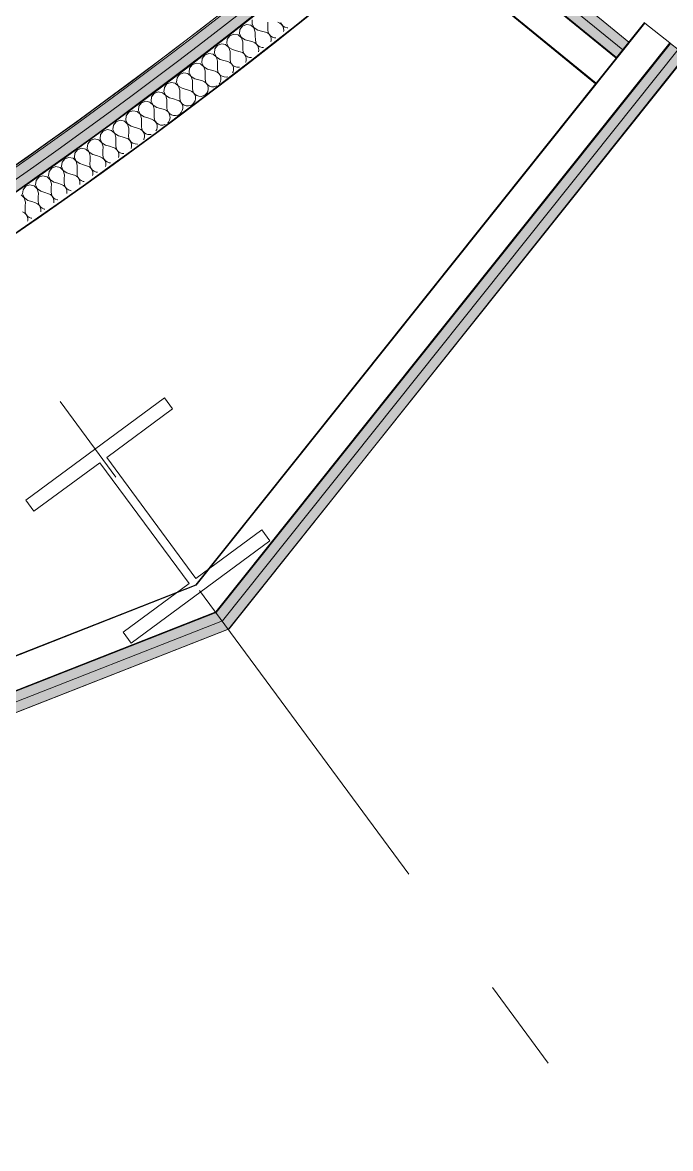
# Model space of a CAD drawing. Header units: millimetres. Extents: x -89663 to 74273, y -103666 to 18539.
# Drawn here: x -22640 to -21667, y -50962 to -49271 of the extents above; entities that cross this region are included whole.
import ezdxf
from ezdxf.enums import TextEntityAlignment as Align

# ---------------------------------------------------------------- set-up
doc = ezdxf.new("R2010")
doc.units = ezdxf.units.MM
doc.header["$MEASUREMENT"] = 0
doc.linetypes.add('Double Dashed', pattern=[1093.611073, 529.166651, -211.666656, 141.111112, -211.666656])
for name, color, linetype in [('A-25-M_Wall_Int', 7, 'Continuous'), ('COLUMN.IFC Import', 7, 'Continuous'), ('New_A-05-M_Gross_Int_Circulation', 7, 'Continuous'), ('New_A-05-M_Gross_Int_Pooled_Spaces', 7, 'Continuous'), ('New_A-15-MG_Structural_Grid_Phase_2', 7, 'Continuous'), ('New_A-20-M_Floor_Slab', 7, 'Continuous'), ('New_A-25-M_Wall_Int', 7, 'Continuous'), ('New_ArchiCAD Doors', 7, 'Continuous')]:
    doc.layers.add(name, color=color, linetype=linetype)
for name, color, linetype, lineweight in [('A-25-M_Wall_Int_Pen_No__1', 7, 'Continuous', 13), ('COLUMN.IFC Import_Pen_No__2', 8, 'Continuous', 15), ('New_A-20-M_Floor_Slab_Pen_No__89', 8, 'Continuous', 20), ('New_A-25-M_Wall_Int_Pen_No__1', 7, 'Continuous', 13), ('New_A-25-M_Wall_Int_Pen_No__150', 7, 'Continuous', 0), ('New_ArchiCAD Doors_Pen_No__1', 7, 'Continuous', 13), ('New_ArchiCAD Zone Stamps_Pen_No__6', 7, 'Continuous', 35)]:
    doc.layers.add(name, color=color, linetype=linetype, lineweight=lineweight)
for name, color, linetype, lineweight, true_color in [('A-25-M_Wall_Int_Pen_No__107', 7, 'Continuous', 15, 0xa6a6a6), ('A-25-M_Wall_Int_Pen_No__81', 7, 'Continuous', 20, 0x6a6a6a), ('New_A-05-M_Gross_Int_Circulation_Pen_No__74', 7, 'Continuous', 20, 0x606060), ('New_A-05-M_Gross_Int_Pooled_Spaces_Pen_No__74', 7, 'Continuous', 20, 0x606060), ('New_A-15-MG_Structural_Grid_Phase_2_Pen_No__222', 7, 'Continuous', 13, 0x65af33), ('New_A-25-M_Wall_Int_Pen_No__107', 7, 'Continuous', 15, 0xa6a6a6), ('New_A-25-M_Wall_Int_Pen_No__81', 7, 'Continuous', 20, 0x6a6a6a)]:
    doc.layers.add(name, color=color, linetype=linetype, lineweight=lineweight, true_color=true_color)
doc.styles.add('GENERATED_STYLE_1', font='')
doc.styles.add('GENERATED_STYLE_3', font='')
doc.styles.add('GENERATED_STYLE_4', font='')
doc.styles.get('GENERATED_STYLE_1').set_extended_font_data('Arial', bold=True)
doc.styles.get('GENERATED_STYLE_3').set_extended_font_data('Arial')
doc.styles.get('GENERATED_STYLE_4').set_extended_font_data('Swis721 BT')

# ---------------------------------------------------------------- blocks, each defined once
blk = doc.blocks.new('Atrium South_INB 0152_2_1', base_point=(-20962.3, -37996.4))
at = {"layer": 'New_A-05-M_Gross_Int_Circulation_Pen_No__74', "linetype": 'Continuous'}
blk.add_arc((-26966.2, -43337.6), 7510.7, 249.05693, 336.17818, dxfattribs=at)
at = {"layer": 'New_ArchiCAD Zone Stamps_Pen_No__6'}
for tag, height, style, p in [('ROOM_NAME', 250, 'GENERATED_STYLE_1', (-21498.1, -36566.4)), ('zoneNameLine2', 250, 'GENERATED_STYLE_1', (-21686.5, -36998.5)), ('ROOM_NUMBER', 200, 'GENERATED_STYLE_3', (-21875, -37419.2)), ('measuredAreaCode', 200, 'GENERATED_STYLE_3', (-22032, -37779.3)), ('DUMMY_649', 200, 'GENERATED_STYLE_3', (-21724.6, -37913.3)), ('DUMMY_650', 200, 'GENERATED_STYLE_3', (-21095.4, -38187.7)), ('DUMMY_651', 133.3, 'GENERATED_STYLE_3', (-20816.1, -38294.2))]:
    blk.add_attdef(tag, text='', height=height, rotation=336.4404, dxfattribs=dict(at, style=style)).set_placement(p, align=Align.TOP_LEFT)
blk = doc.blocks.new('Lecture 1 Ground_INB 0114_42_1', base_point=(-22413.6, -54217.7))
at = {"layer": 'New_A-05-M_Gross_Int_Pooled_Spaces_Pen_No__74', "linetype": 'Continuous'}
for p, q in [((-19689.2, -46865.6), (-22329.5, -50181.7)), ((-22329.5, -50181.7), (-25694.4, -51503.2))]:
    blk.add_line(p, q, dxfattribs=at)
at = {"layer": 'New_ArchiCAD Zone Stamps_Pen_No__6'}
for tag, height, style, p in [('ROOM_NAME', 250, 'GENERATED_STYLE_1', (-23264, -52650.4)), ('zoneNameLine2', 250, 'GENERATED_STYLE_1', (-23452.4, -53082.6)), ('ROOM_NUMBER', 200, 'GENERATED_STYLE_3', (-23640.9, -53503.3)), ('measuredAreaCode', 200, 'GENERATED_STYLE_3', (-23797.9, -53863.4)), ('ROOM_HOLES_PRM', 200, 'GENERATED_STYLE_3', (-23490.5, -53997.4)), ('DUMMY_649', 200, 'GENERATED_STYLE_3', (-22861.3, -54271.8)), ('DUMMY_650', 133.3, 'GENERATED_STYLE_3', (-22582, -54378.3))]:
    blk.add_attdef(tag, text='', height=height, rotation=336.4404, dxfattribs=dict(at, style=style)).set_placement(p, align=Align.TOP_LEFT)
blk = doc.blocks.new('Slab_46_1', base_point=(-44734.1, -52924.7))
at = {"layer": 'New_A-20-M_Floor_Slab_Pen_No__89', "linetype": 'Continuous', "flags": 128}
blk.add_lwpolyline([(-44734.1, -52924.7), (-44734.3, -52924.7, -0.179811), (-34721.5, -33027.7), (-34721.9, -33027.2), (-25959.6, -24873.2), (-20981.6, -27043.9), (-17009.6, -17934.7), (-17703.3, -17189.1), (-11222.9, -11158.5), (-10852.6, -11556.4), (-2918.7, -4173.2), (921.4, -599.8), (3259.5, -1619.3), (2636.4, -2195.9), (2144.4, -3324.3), (-4596.3, -18782.9), (-10337.1, -31948.3), (-13252, -30677.2), (-20095.3, -46371.2, -0.415568), (-30017.2, -50195.9), (-38342, -69287.7, -0.234037), (-41521.4, -64901.1, -0.022084), (-42146.9, -60901.4), (-44895.7, -59706.6, -0.043731)], format="xyb", close=True, dxfattribs=at)
blk = doc.blocks.new('*X400')
at = {"layer": 'New_A-25-M_Wall_Int_Pen_No__150', "linetype": 'Continuous'}
for p, q in [((-22294.8, -49267), (-22295.2, -49273.5)), ((-22313.5, -49281.7), (-22314, -49288.2)), ((-22309.7, -49276.5), (-22313.5, -49281.7)), ((-22303.6, -49274), (-22309.7, -49276.5)), ((-22297.2, -49275.1), (-22303.6, -49274)), ((-22292.3, -49279.4), (-22297.2, -49275.1)), ((-22295.2, -49273.5), (-22292.2, -49279.3)), ((-22290.4, -49285.6), (-22292.3, -49279.4)), ((-22292.2, -49279.3), (-22286.6, -49282.6)), ((-22286.6, -49282.6), (-22280.9, -49284.2)), ((-22271.7, -49270.8), (-22271.5, -49276.8)), ((-22271.5, -49276.8), (-22271.4, -49282.7)), ((-22271.4, -49282.7), (-22270.9, -49286)), ((-22253.4, -49272.1), (-22256.4, -49270.9)), ((-22250.8, -49274.2), (-22253.4, -49272.1)), ((-22252.1, -49271.1), (-22250.7, -49274.1)), ((-22248.9, -49276.8), (-22250.8, -49274.2)), ((-22250.7, -49274.1), (-22248.5, -49276.6)), ((-22247.8, -49279.9), (-22248.9, -49276.8)), ((-22248.5, -49276.6), (-22245.8, -49278.4)), ((-22247.9, -49284.7), (-22247.5, -49283.2)), ((-22247.5, -49283.2), (-22247.8, -49279.9)), ((-22245.8, -49278.4), (-22242.6, -49279.3)), ((-22242.6, -49279.3), (-22241.2, -49279.4)), ((-22332.3, -49296.4), (-22332.8, -49302.8)), ((-22328.4, -49291.1), (-22332.3, -49296.4)), ((-22322.4, -49288.7), (-22328.4, -49291.1)), ((-22316, -49289.8), (-22322.4, -49288.7)), ((-22311.1, -49294.1), (-22316, -49289.8)), ((-22314, -49288.2), (-22311, -49294)), ((-22309.2, -49300.3), (-22311.1, -49294.1)), ((-22311, -49294), (-22305.4, -49297.4)), ((-22309.2, -49300.3), (-22309.1, -49306.2)), ((-22305.4, -49297.4), (-22299.7, -49298.9)), ((-22299.7, -49298.9), (-22293.9, -49300.4)), ((-22290.9, -49301.7), (-22293.9, -49300.4)), ((-22290.4, -49285.6), (-22290.3, -49291.5)), ((-22290.3, -49291.5), (-22290.2, -49297.5)), ((-22290.2, -49297.5), (-22289.6, -49300.7)), ((-22289.6, -49300.7), (-22288.3, -49303.7)), ((-22280.9, -49284.2), (-22275.1, -49285.7)), ((-22272.1, -49287), (-22275.1, -49285.7)), ((-22269.5, -49289), (-22272.1, -49287)), ((-22270.9, -49286), (-22269.5, -49288.9)), ((-22269.5, -49288.9), (-22267.3, -49291.4)), ((-22267.6, -49291.7), (-22269.5, -49289)), ((-22266.5, -49294.8), (-22267.6, -49291.7)), ((-22267.3, -49291.4), (-22264.5, -49293.2)), ((-22266.8, -49300.1), (-22266.3, -49298.1)), ((-22266.3, -49298.1), (-22266.5, -49294.8)), ((-22264.5, -49293.2), (-22261.4, -49294.2)), ((-22261.4, -49294.2), (-22259.5, -49294.2)), ((-22360, -49317.8), (-22366.1, -49320.2)), ((-22353.6, -49319), (-22360, -49317.8)), ((-22351.1, -49310.9), (-22351.6, -49317.4)), ((-22351.6, -49317.4), (-22348.7, -49323.2)), ((-22347.2, -49305.7), (-22351.1, -49310.9)), ((-22341.2, -49303.3), (-22347.2, -49305.7)), ((-22334.8, -49304.4), (-22341.2, -49303.3)), ((-22329.9, -49308.7), (-22334.8, -49304.4)), ((-22332.8, -49302.8), (-22329.8, -49308.6)), ((-22328, -49314.9), (-22329.9, -49308.7)), ((-22329.8, -49308.6), (-22324.3, -49312)), ((-22328, -49314.9), (-22327.9, -49320.9)), ((-22324.3, -49312), (-22318.5, -49313.6)), ((-22318.5, -49313.6), (-22312.8, -49315.1)), ((-22309.7, -49316.4), (-22312.8, -49315.1)), ((-22307.2, -49318.5), (-22309.7, -49316.4)), ((-22309.1, -49306.2), (-22309, -49312.2)), ((-22309, -49312.2), (-22308.5, -49315.4)), ((-22308.5, -49315.4), (-22307.1, -49318.4)), ((-22288.3, -49303.8), (-22290.9, -49301.7)), ((-22288.3, -49303.7), (-22286.1, -49306.2)), ((-22286.4, -49306.5), (-22288.3, -49303.8)), ((-22285.3, -49309.6), (-22286.4, -49306.5)), ((-22286.1, -49306.2), (-22283.4, -49308)), ((-22285.7, -49315.5), (-22285.1, -49312.8)), ((-22285.1, -49312.8), (-22285.3, -49309.6)), ((-22283.4, -49308), (-22280.2, -49309)), ((-22280.2, -49309), (-22277.8, -49309)), ((-22385, -49334.7), (-22388.9, -49339.9)), ((-22378.9, -49332.3), (-22385, -49334.7)), ((-22372.5, -49333.5), (-22378.9, -49332.3)), ((-22367.7, -49337.8), (-22372.5, -49333.5)), ((-22369.9, -49325.4), (-22370.5, -49331.9)), ((-22370.5, -49331.9), (-22367.6, -49337.7)), ((-22366.1, -49320.2), (-22369.9, -49325.4)), ((-22348.8, -49323.3), (-22353.6, -49319)), ((-22346.9, -49329.5), (-22348.8, -49323.3)), ((-22348.7, -49323.2), (-22343.1, -49326.6)), ((-22346.9, -49329.5), (-22346.8, -49335.5)), ((-22343.1, -49326.6), (-22337.4, -49328.2)), ((-22337.4, -49328.2), (-22331.6, -49329.8)), ((-22328.6, -49331.1), (-22331.6, -49329.8)), ((-22326.1, -49333.1), (-22328.6, -49331.1)), ((-22327.9, -49320.9), (-22327.9, -49326.8)), ((-22327.9, -49326.8), (-22327.4, -49330.1)), ((-22327.4, -49330.1), (-22326, -49333.1)), ((-22324.2, -49335.8), (-22326.1, -49333.1)), ((-22326, -49333.1), (-22323.9, -49335.6)), ((-22305.3, -49321.2), (-22307.2, -49318.5)), ((-22307.1, -49318.4), (-22305, -49320.9)), ((-22304.2, -49324.3), (-22305.3, -49321.2)), ((-22305, -49320.9), (-22302.2, -49322.7)), ((-22304.9, -49331), (-22304.7, -49330.8)), ((-22304.7, -49330.8), (-22304, -49327.6)), ((-22304, -49327.6), (-22304.2, -49324.3)), ((-22302.2, -49322.7), (-22299.1, -49323.7)), ((-22299.1, -49323.7), (-22296, -49323.8)), ((-22403.9, -49349.1), (-22407.8, -49354.3)), ((-22397.8, -49346.7), (-22403.9, -49349.1)), ((-22391.4, -49347.9), (-22397.8, -49346.7)), ((-22386.6, -49352.3), (-22391.4, -49347.9)), ((-22388.9, -49339.9), (-22389.4, -49346.4)), ((-22389.4, -49346.4), (-22386.5, -49352.2)), ((-22365.8, -49344), (-22367.7, -49337.8)), ((-22367.6, -49337.7), (-22362, -49341.1)), ((-22365.8, -49344), (-22365.8, -49350)), ((-22365.8, -49350), (-22365.7, -49356)), ((-22362, -49341.1), (-22356.3, -49342.7)), ((-22356.3, -49342.7), (-22350.6, -49344.3)), ((-22347.5, -49345.7), (-22350.6, -49344.3)), ((-22345, -49347.7), (-22347.5, -49345.7)), ((-22346.8, -49335.5), (-22346.8, -49341.4)), ((-22346.8, -49341.4), (-22346.3, -49344.7)), ((-22346.3, -49344.7), (-22344.9, -49347.7)), ((-22343.1, -49350.4), (-22345, -49347.7)), ((-22344.9, -49347.7), (-22342.8, -49350.2)), ((-22342.1, -49353.5), (-22343.1, -49350.4)), ((-22342.8, -49350.2), (-22340.1, -49352)), ((-22324.5, -49346.9), (-22323.7, -49345.4)), ((-22323.1, -49338.9), (-22324.2, -49335.8)), ((-22323.9, -49335.6), (-22321.1, -49337.4)), ((-22323.7, -49345.4), (-22322.9, -49342.2)), ((-22322.9, -49342.2), (-22323.1, -49338.9)), ((-22321.1, -49337.4), (-22318, -49338.4)), ((-22318, -49338.4), (-22314.7, -49338.5)), ((-22314.7, -49338.5), (-22313.8, -49338.3)), ((-22422.9, -49363.4), (-22426.8, -49368.6)), ((-22416.8, -49361.1), (-22422.9, -49363.4)), ((-22410.4, -49362.3), (-22416.8, -49361.1)), ((-22405.6, -49366.7), (-22410.4, -49362.3)), ((-22407.8, -49354.3), (-22408.4, -49360.8)), ((-22408.4, -49360.8), (-22405.5, -49366.6)), ((-22403.8, -49372.9), (-22405.6, -49366.7)), ((-22405.5, -49366.6), (-22400, -49370)), ((-22384.8, -49358.5), (-22386.6, -49352.3)), ((-22386.5, -49352.2), (-22381, -49355.6)), ((-22384.8, -49358.5), (-22384.8, -49364.5)), ((-22384.8, -49364.5), (-22384.7, -49370.4)), ((-22381, -49355.6), (-22375.3, -49357.2)), ((-22375.3, -49357.2), (-22369.5, -49358.9)), ((-22366.5, -49360.2), (-22369.5, -49358.9)), ((-22364, -49362.3), (-22366.5, -49360.2)), ((-22365.7, -49356), (-22365.3, -49359.2)), ((-22365.3, -49359.2), (-22363.9, -49362.2)), ((-22362.1, -49365), (-22364, -49362.3)), ((-22363.9, -49362.2), (-22361.8, -49364.7)), ((-22361.1, -49368.1), (-22362.1, -49365)), ((-22361.8, -49364.7), (-22359.1, -49366.6)), ((-22360.9, -49371.4), (-22361.1, -49368.1)), ((-22359.1, -49366.6), (-22355.9, -49367.6)), ((-22355.9, -49367.6), (-22352.6, -49367.7)), ((-22352.6, -49367.7), (-22349.4, -49366.9)), ((-22349.4, -49366.9), (-22348.3, -49366.3)), ((-22344.4, -49363.1), (-22344.2, -49362.9)), ((-22344.2, -49362.9), (-22342.7, -49360)), ((-22342.7, -49360), (-22341.9, -49356.8)), ((-22341.9, -49356.8), (-22342.1, -49353.5)), ((-22340.1, -49352), (-22336.9, -49353)), ((-22336.9, -49353), (-22333.6, -49353.1)), ((-22333.6, -49353.1), (-22331.5, -49352.6)), ((-22445.9, -49382.9), (-22446.5, -49389.4)), ((-22441.9, -49377.7), (-22445.9, -49382.9)), ((-22435.9, -49375.4), (-22441.9, -49377.7)), ((-22429.5, -49376.6), (-22435.9, -49375.4)), ((-22424.7, -49381), (-22429.5, -49376.6)), ((-22426.8, -49368.6), (-22427.5, -49375.1)), ((-22427.5, -49375.1), (-22424.6, -49380.9)), ((-22422.9, -49387.3), (-22424.7, -49381)), ((-22424.6, -49380.9), (-22419.1, -49384.4)), ((-22419.1, -49384.4), (-22413.3, -49386.1)), ((-22403.8, -49372.9), (-22403.8, -49378.9)), ((-22403.8, -49378.9), (-22403.8, -49384.8)), ((-22403.8, -49384.8), (-22403.3, -49388.1)), ((-22400, -49370), (-22394.3, -49371.7)), ((-22394.3, -49371.7), (-22388.6, -49373.3)), ((-22385.5, -49374.6), (-22388.6, -49373.3)), ((-22383, -49376.7), (-22385.5, -49374.6)), ((-22384.7, -49370.4), (-22384.3, -49373.7)), ((-22384.3, -49373.7), (-22382.9, -49376.7)), ((-22381.2, -49379.4), (-22383, -49376.7)), ((-22382.9, -49376.7), (-22380.8, -49379.2)), ((-22380.1, -49382.6), (-22381.2, -49379.4)), ((-22380.8, -49379.2), (-22378.1, -49381)), ((-22380, -49385.9), (-22380.1, -49382.6)), ((-22378.1, -49381), (-22375, -49382.1)), ((-22375, -49382.1), (-22371.7, -49382.2)), ((-22371.7, -49382.2), (-22368.5, -49381.4)), ((-22368.5, -49381.4), (-22365.6, -49379.8)), ((-22365.6, -49379.8), (-22363.3, -49377.5)), ((-22363.3, -49377.5), (-22361.7, -49374.6)), ((-22361.7, -49374.6), (-22360.9, -49371.4)), ((-22465, -49397.1), (-22465.6, -49403.6)), ((-22461, -49392), (-22465, -49397.1)), ((-22454.9, -49389.6), (-22461, -49392)), ((-22448.5, -49390.9), (-22454.9, -49389.6)), ((-22443.7, -49395.3), (-22448.5, -49390.9)), ((-22446.5, -49389.4), (-22443.7, -49395.2)), ((-22443.7, -49395.2), (-22438.2, -49398.7)), ((-22442, -49401.5), (-22443.7, -49395.3)), ((-22442, -49401.5), (-22442, -49407.5)), ((-22438.2, -49398.7), (-22432.5, -49400.4)), ((-22432.5, -49400.4), (-22426.7, -49402)), ((-22423.7, -49403.4), (-22426.7, -49402)), ((-22422.9, -49387.3), (-22422.9, -49393.2)), ((-22422.9, -49393.2), (-22422.9, -49399.2)), ((-22422.9, -49399.2), (-22422.5, -49402.4)), ((-22413.3, -49386.1), (-22407.6, -49387.7)), ((-22404.6, -49389), (-22407.6, -49387.7)), ((-22402.1, -49391.1), (-22404.6, -49389)), ((-22403.3, -49388.1), (-22402, -49391.1)), ((-22400.3, -49393.9), (-22402.1, -49391.1)), ((-22402, -49391.1), (-22399.9, -49393.6)), ((-22399.2, -49397), (-22400.3, -49393.9)), ((-22399.9, -49393.6), (-22397.2, -49395.5)), ((-22399.9, -49403.5), (-22399.1, -49400.3)), ((-22399.1, -49400.3), (-22399.2, -49397)), ((-22397.2, -49395.5), (-22394.1, -49396.5)), ((-22394.1, -49396.5), (-22390.8, -49396.6)), ((-22390.8, -49396.6), (-22387.6, -49395.9)), ((-22387.6, -49395.9), (-22384.7, -49394.3)), ((-22384.7, -49394.3), (-22382.4, -49391.9)), ((-22382.4, -49391.9), (-22380.7, -49389.1)), ((-22380.7, -49389.1), (-22380, -49385.9)), ((-22493.2, -49418), (-22499.3, -49420.2)), ((-22486.8, -49419.2), (-22493.2, -49418)), ((-22482.1, -49423.7), (-22486.8, -49419.2)), ((-22484.1, -49411.3), (-22484.8, -49417.7)), ((-22484.8, -49417.7), (-22482, -49423.6)), ((-22480.1, -49406.1), (-22484.1, -49411.3)), ((-22474, -49403.8), (-22480.1, -49406.1)), ((-22467.7, -49405.1), (-22474, -49403.8)), ((-22462.9, -49409.5), (-22467.7, -49405.1)), ((-22465.6, -49403.6), (-22462.8, -49409.4)), ((-22461.1, -49415.8), (-22462.9, -49409.5)), ((-22462.8, -49409.4), (-22457.3, -49412.9)), ((-22461.1, -49415.8), (-22461.2, -49421.7)), ((-22457.3, -49412.9), (-22451.6, -49414.6)), ((-22451.6, -49414.6), (-22445.9, -49416.3)), ((-22442.9, -49417.7), (-22445.9, -49416.3)), ((-22440.4, -49419.8), (-22442.9, -49417.7)), ((-22442, -49407.5), (-22442.1, -49413.5)), ((-22442.1, -49413.5), (-22441.6, -49416.7)), ((-22441.6, -49416.7), (-22440.3, -49419.7)), ((-22421.2, -49405.5), (-22423.7, -49403.4)), ((-22422.5, -49402.4), (-22421.1, -49405.4)), ((-22419.4, -49408.2), (-22421.2, -49405.5)), ((-22421.1, -49405.4), (-22419, -49408)), ((-22420.7, -49420.7), (-22419, -49417.8)), ((-22418.4, -49411.3), (-22419.4, -49408.2)), ((-22419, -49408), (-22416.3, -49409.8)), ((-22419, -49417.8), (-22418.2, -49414.6)), ((-22418.2, -49414.6), (-22418.4, -49411.3)), ((-22416.3, -49409.8), (-22413.2, -49410.9)), ((-22413.2, -49410.9), (-22409.9, -49411)), ((-22409.9, -49411), (-22406.7, -49410.3)), ((-22406.7, -49410.3), (-22403.8, -49408.7)), ((-22403.8, -49408.7), (-22401.5, -49406.4)), ((-22401.5, -49406.4), (-22399.9, -49403.5)), ((-22518.5, -49434.3), (-22522.5, -49439.4)), ((-22512.4, -49432), (-22518.5, -49434.3)), ((-22506, -49433.3), (-22512.4, -49432)), ((-22501.3, -49437.8), (-22506, -49433.3)), ((-22503.3, -49425.4), (-22504, -49431.8)), ((-22504, -49431.8), (-22501.2, -49437.7)), ((-22499.3, -49420.2), (-22503.3, -49425.4)), ((-22480.3, -49429.9), (-22482.1, -49423.7)), ((-22482, -49423.6), (-22476.5, -49427.1)), ((-22480.4, -49435.9), (-22480.5, -49441.8)), ((-22480.3, -49429.9), (-22480.4, -49435.9)), ((-22476.5, -49427.1), (-22470.8, -49428.8)), ((-22470.8, -49428.8), (-22465.1, -49430.5)), ((-22462.1, -49431.9), (-22465.1, -49430.5)), ((-22459.6, -49434), (-22462.1, -49431.9)), ((-22461.2, -49421.7), (-22461.2, -49427.7)), ((-22461.2, -49427.7), (-22460.8, -49430.9)), ((-22460.8, -49430.9), (-22459.5, -49434)), ((-22457.8, -49436.8), (-22459.6, -49434)), ((-22459.5, -49434), (-22457.4, -49436.5)), ((-22438.6, -49422.5), (-22440.4, -49419.8)), ((-22440.3, -49419.7), (-22438.2, -49422.3)), ((-22439.4, -49434.1), (-22438.2, -49432.1)), ((-22437.5, -49425.6), (-22438.6, -49422.5)), ((-22438.2, -49422.3), (-22435.5, -49424.1)), ((-22438.2, -49432.1), (-22437.4, -49428.9)), ((-22437.4, -49428.9), (-22437.5, -49425.6)), ((-22435.5, -49424.1), (-22432.4, -49425.2)), ((-22432.4, -49425.2), (-22429.1, -49425.4)), ((-22429.1, -49425.4), (-22425.9, -49424.6)), ((-22425.9, -49424.6), (-22425.5, -49424.4)), ((-22421.7, -49421.7), (-22420.7, -49420.7)), ((-22537.8, -49448.2), (-22541.8, -49453.3)), ((-22531.7, -49446), (-22537.8, -49448.2)), ((-22525.3, -49447.3), (-22531.7, -49446)), ((-22520.6, -49451.8), (-22525.3, -49447.3)), ((-22522.5, -49439.4), (-22523.3, -49445.8)), ((-22523.3, -49445.8), (-22520.5, -49451.7)), ((-22518.9, -49458.1), (-22520.6, -49451.8)), ((-22520.5, -49451.7), (-22515, -49455.3)), ((-22499.6, -49444), (-22501.3, -49437.8)), ((-22501.2, -49437.7), (-22495.7, -49441.2)), ((-22499.7, -49450), (-22499.8, -49455.9)), ((-22499.6, -49444), (-22499.7, -49450)), ((-22495.7, -49441.2), (-22490, -49442.9)), ((-22490, -49442.9), (-22484.3, -49444.7)), ((-22481.3, -49446), (-22484.3, -49444.7)), ((-22478.9, -49448.2), (-22481.3, -49446)), ((-22480.5, -49441.8), (-22480.1, -49445.1)), ((-22480.1, -49445.1), (-22478.8, -49448.1)), ((-22477, -49450.9), (-22478.9, -49448.2)), ((-22478.8, -49448.1), (-22476.7, -49450.7)), ((-22476.1, -49454.1), (-22477, -49450.9)), ((-22476.7, -49450.7), (-22474, -49452.6)), ((-22474, -49452.6), (-22470.9, -49453.6)), ((-22457.9, -49447.2), (-22457.5, -49446.4)), ((-22456.8, -49439.9), (-22457.8, -49436.8)), ((-22457.5, -49446.4), (-22456.7, -49443.2)), ((-22457.4, -49436.5), (-22454.7, -49438.4)), ((-22456.7, -49443.2), (-22456.8, -49439.9)), ((-22454.7, -49438.4), (-22451.6, -49439.4)), ((-22451.6, -49439.4), (-22448.3, -49439.6)), ((-22448.3, -49439.6), (-22446.6, -49439.2)), ((-22561.1, -49467.3), (-22561.9, -49473.7)), ((-22557.1, -49462.2), (-22561.1, -49467.3)), ((-22551, -49460), (-22557.1, -49462.2)), ((-22544.6, -49461.3), (-22551, -49460)), ((-22539.9, -49465.8), (-22544.6, -49461.3)), ((-22541.8, -49453.3), (-22542.6, -49459.8)), ((-22542.6, -49459.8), (-22539.8, -49465.7)), ((-22538.2, -49472.1), (-22539.9, -49465.8)), ((-22539.8, -49465.7), (-22534.3, -49469.3)), ((-22534.3, -49469.3), (-22528.7, -49471)), ((-22519, -49464), (-22519.1, -49470)), ((-22519.1, -49470), (-22518.7, -49473.3)), ((-22518.9, -49458.1), (-22519, -49464)), ((-22515, -49455.3), (-22509.3, -49457)), ((-22509.3, -49457), (-22503.6, -49458.8)), ((-22500.6, -49460.1), (-22503.6, -49458.8)), ((-22498.2, -49462.3), (-22500.6, -49460.1)), ((-22499.8, -49455.9), (-22499.4, -49459.2)), ((-22499.4, -49459.2), (-22498.1, -49462.2)), ((-22496.4, -49465), (-22498.2, -49462.3)), ((-22498.1, -49462.2), (-22496, -49464.8)), ((-22495.4, -49468.2), (-22496.4, -49465)), ((-22496, -49464.8), (-22493.3, -49466.7)), ((-22495.3, -49471.5), (-22495.4, -49468.2)), ((-22493.3, -49466.7), (-22490.2, -49467.8)), ((-22490.2, -49467.8), (-22487.5, -49467.9)), ((-22476.7, -49460.4), (-22476, -49457.3)), ((-22476, -49457.3), (-22476.1, -49454.1)), ((-22470.9, -49453.6), (-22467.6, -49453.8)), ((-22467.6, -49453.8), (-22467.3, -49453.8)), ((-22580.5, -49481.1), (-22581.3, -49487.6)), ((-22576.4, -49476), (-22580.5, -49481.1)), ((-22570.3, -49473.8), (-22576.4, -49476)), ((-22563.9, -49475.2), (-22570.3, -49473.8)), ((-22559.2, -49479.7), (-22563.9, -49475.2)), ((-22561.9, -49473.7), (-22559.2, -49479.6)), ((-22559.2, -49479.6), (-22553.7, -49483.2)), ((-22557.6, -49486), (-22559.2, -49479.7)), ((-22557.6, -49486), (-22557.7, -49491.9)), ((-22553.7, -49483.2), (-22548, -49485)), ((-22548, -49485), (-22542.3, -49486.8)), ((-22539.4, -49488.2), (-22542.3, -49486.8)), ((-22538.3, -49478), (-22538.5, -49484)), ((-22538.5, -49484), (-22538.1, -49487.2)), ((-22538.2, -49472.1), (-22538.3, -49478)), ((-22528.7, -49471), (-22523, -49472.8)), ((-22520, -49474.2), (-22523, -49472.8)), ((-22517.5, -49476.3), (-22520, -49474.2)), ((-22518.7, -49473.3), (-22517.4, -49476.3)), ((-22515.7, -49479.1), (-22517.5, -49476.3)), ((-22517.4, -49476.3), (-22515.4, -49478.8)), ((-22514.7, -49482.2), (-22515.7, -49479.1)), ((-22515.4, -49478.8), (-22512.7, -49480.7)), ((-22515.1, -49487.3), (-22514.7, -49485.5)), ((-22514.7, -49485.5), (-22514.7, -49482.2)), ((-22512.7, -49480.7), (-22509.6, -49481.8)), ((-22509.6, -49481.8), (-22507.5, -49482)), ((-22495.9, -49473.8), (-22495.3, -49471.5)), ((-22615.2, -49503.6), (-22619.3, -49508.6)), ((-22609.1, -49501.4), (-22615.2, -49503.6)), ((-22602.8, -49502.8), (-22609.1, -49501.4)), ((-22598.1, -49507.3), (-22602.8, -49502.8)), ((-22599.9, -49494.9), (-22600.7, -49501.3)), ((-22600.7, -49501.3), (-22598, -49507.3)), ((-22595.8, -49489.8), (-22599.9, -49494.9)), ((-22589.7, -49487.6), (-22595.8, -49489.8)), ((-22583.3, -49489), (-22589.7, -49487.6)), ((-22578.6, -49493.5), (-22583.3, -49489)), ((-22581.3, -49487.6), (-22578.6, -49493.5)), ((-22578.6, -49493.5), (-22573.1, -49497.1)), ((-22577, -49499.8), (-22578.6, -49493.5)), ((-22577, -49499.8), (-22577.2, -49505.8)), ((-22573.1, -49497.1), (-22567.4, -49498.9)), ((-22567.4, -49498.9), (-22561.8, -49500.7)), ((-22558.8, -49502.1), (-22561.8, -49500.7)), ((-22556.3, -49504.2), (-22558.8, -49502.1)), ((-22557.7, -49491.9), (-22557.9, -49497.9)), ((-22557.9, -49497.9), (-22557.5, -49501.1)), ((-22557.5, -49501.1), (-22556.3, -49504.2)), ((-22536.9, -49490.3), (-22539.4, -49488.2)), ((-22538.1, -49487.2), (-22536.8, -49490.3)), ((-22535.1, -49493.1), (-22536.9, -49490.3)), ((-22536.8, -49490.3), (-22534.8, -49492.8)), ((-22534.2, -49496.2), (-22535.1, -49493.1)), ((-22534.8, -49492.8), (-22532.1, -49494.7)), ((-22534.5, -49500.9), (-22534.1, -49499.5)), ((-22534.1, -49499.5), (-22534.2, -49496.2)), ((-22532.1, -49494.7), (-22529, -49495.9)), ((-22529, -49495.9), (-22527.4, -49496)), ((-22634.7, -49517.2), (-22638.8, -49522.3)), ((-22628.6, -49515.1), (-22634.7, -49517.2)), ((-22622.2, -49516.5), (-22628.6, -49515.1)), ((-22617.6, -49521), (-22622.2, -49516.5)), ((-22619.3, -49508.6), (-22620.2, -49515.1)), ((-22620.2, -49515.1), (-22617.5, -49521)), ((-22596.5, -49513.6), (-22598.1, -49507.3)), ((-22598, -49507.3), (-22592.6, -49510.9)), ((-22596.7, -49519.6), (-22596.8, -49525.5)), ((-22596.5, -49513.6), (-22596.7, -49519.6)), ((-22592.6, -49510.9), (-22586.9, -49512.7)), ((-22586.9, -49512.7), (-22581.2, -49514.5)), ((-22578.3, -49515.9), (-22581.2, -49514.5)), ((-22575.8, -49518.1), (-22578.3, -49515.9)), ((-22577.2, -49505.8), (-22577.3, -49511.7)), ((-22577.3, -49511.7), (-22577, -49515)), ((-22577, -49515), (-22575.7, -49518)), ((-22574, -49520.9), (-22575.8, -49518.1)), ((-22575.7, -49518), (-22573.7, -49520.6)), ((-22573.7, -49520.6), (-22571, -49522.6)), ((-22556.3, -49504.2), (-22554.2, -49506.8)), ((-22554.6, -49507), (-22556.3, -49504.2)), ((-22553.6, -49510.2), (-22554.6, -49507)), ((-22554.2, -49506.8), (-22551.6, -49508.7)), ((-22553.8, -49514.5), (-22553.6, -49513.4)), ((-22553.6, -49513.4), (-22553.6, -49510.2)), ((-22551.6, -49508.7), (-22548.5, -49509.8)), ((-22548.5, -49509.8), (-22547.3, -49509.9)), ((-22637.1, -49534.7), (-22641.7, -49530.2)), ((-22638.8, -49522.3), (-22639.7, -49528.7)), ((-22639.7, -49528.7), (-22637, -49534.7)), ((-22635.5, -49541), (-22637.1, -49534.7)), ((-22637, -49534.7), (-22631.6, -49538.3)), ((-22616, -49527.4), (-22617.6, -49521)), ((-22617.5, -49521), (-22612.1, -49524.6)), ((-22616.2, -49533.3), (-22616.4, -49539.3)), ((-22616, -49527.4), (-22616.2, -49533.3)), ((-22612.1, -49524.6), (-22606.4, -49526.5)), ((-22606.4, -49526.5), (-22600.7, -49528.3)), ((-22597.8, -49529.7), (-22600.7, -49528.3)), ((-22595.3, -49531.9), (-22597.8, -49529.7)), ((-22596.8, -49525.5), (-22596.5, -49528.8)), ((-22596.5, -49528.8), (-22595.3, -49531.8)), ((-22595.3, -49531.8), (-22593.2, -49534.4)), ((-22593.6, -49534.7), (-22595.3, -49531.9)), ((-22592.6, -49537.8), (-22593.6, -49534.7)), ((-22593.2, -49534.4), (-22590.6, -49536.4)), ((-22590.6, -49536.4), (-22587.5, -49537.5)), ((-22587.5, -49537.5), (-22586.7, -49537.6)), ((-22573.1, -49524), (-22574, -49520.9)), ((-22573.3, -49528.2), (-22573.1, -49527.3)), ((-22573.1, -49527.3), (-22573.1, -49524)), ((-22571, -49522.6), (-22568, -49523.7)), ((-22568, -49523.7), (-22567, -49523.8)), ((-22635.8, -49547), (-22636, -49552.9)), ((-22636, -49552.9), (-22635.6, -49556.2)), ((-22635.5, -49541), (-22635.8, -49547)), ((-22631.6, -49538.3), (-22626, -49540.2)), ((-22626, -49540.2), (-22620.3, -49542)), ((-22617.3, -49543.4), (-22620.3, -49542)), ((-22614.9, -49545.6), (-22617.3, -49543.4)), ((-22616.4, -49539.3), (-22616, -49542.5)), ((-22616, -49542.5), (-22614.8, -49545.6)), ((-22613.2, -49548.4), (-22614.9, -49545.6)), ((-22614.8, -49545.6), (-22612.8, -49548.2)), ((-22612.2, -49551.6), (-22613.2, -49548.4)), ((-22612.8, -49548.2), (-22610.2, -49550.1)), ((-22612.2, -49554.9), (-22612.2, -49551.6)), ((-22610.2, -49550.1), (-22607.1, -49551.3)), ((-22607.1, -49551.3), (-22606.3, -49551.3)), ((-22592.8, -49541.9), (-22592.6, -49541.1)), ((-22592.6, -49541.1), (-22592.6, -49537.8)), ((-22637, -49557.1), (-22639.9, -49555.7)), ((-22634.5, -49559.3), (-22637, -49557.1)), ((-22635.6, -49556.2), (-22634.4, -49559.3)), ((-22632.8, -49562.1), (-22634.5, -49559.3)), ((-22634.4, -49559.3), (-22632.4, -49561.9)), ((-22631.9, -49565.3), (-22632.8, -49562.1)), ((-22632.4, -49561.9), (-22629.8, -49563.8)), ((-22632.1, -49569.4), (-22631.9, -49568.5)), ((-22631.9, -49568.5), (-22631.9, -49565.3)), ((-22629.8, -49563.8), (-22626.7, -49565)), ((-22626.7, -49565), (-22625.8, -49565)), ((-22612.4, -49555.6), (-22612.2, -49554.9))]:
    blk.add_line(p, q, dxfattribs=at)
blk = doc.blocks.new('Wall_51_1', base_point=(-29918.5, -50217.2))
at = {"layer": 'New_A-25-M_Wall_Int_Pen_No__107', "linetype": 'Continuous'}
for points in [[(-27302.2, -50830.6), (-27302.9, -50845.5, 0.193849), (-22019.7, -49014.6), (-22029.5, -49003.3, -0.193849)], [(-27303.7, -50860.5, 0.193849), (-22009.8, -49025.9), (-22019.7, -49014.6, -0.193849), (-27302.9, -50845.5)]]:
    blk.add_hatch(color=256, dxfattribs=at).paths.add_polyline_path(points)
at = {"layer": 'New_A-25-M_Wall_Int_Pen_No__81', "linetype": 'Continuous', "lineweight": 0, "true_color": 0x353535}
for points in [[(-27303.7, -50861.5, 0.193849), (-22009.2, -49026.7), (-22009.8, -49025.9, -0.193849), (-27303.7, -50860.5)], [(-27233.7, -50915.7, 0.187653), (-22057.5, -49135.4), (-22058.3, -49134.8, -0.187643), (-27233.5, -50914.7)]]:
    blk.add_hatch(color=250, dxfattribs=at).paths.add_polyline_path(points)
at = {"layer": 'New_A-25-M_Wall_Int_Pen_No__1', "linetype": 'Continuous'}
for radius, start, end in [(7467.1, 267.17258, 311.05532), (7497.1, 267.17258, 311.05532), (7498.1, 267.17258, 311.05532), (7482.1, 267.17258, 311.05532), (7549.1, 267.72384, 310.2363), (7548.1, 267.72463, 310.23489)]:
    blk.add_arc((-26933.8, -43372.5), radius, start, end, dxfattribs=at)
at = {"layer": 'New_A-25-M_Wall_Int', "color": 250, "lineweight": 50, "true_color": 0x2a2a2a}
blk.add_blockref('*X400', (0, 0), dxfattribs=at)
blk = doc.blocks.new('Wall_162_1', base_point=(-25694.4, -51503.2))
at = {"layer": 'A-25-M_Wall_Int_Pen_No__107', "linetype": 'Continuous'}
for points in [[(-25696.2, -51487.8), (-22339.7, -50169.6), (-22348.9, -50157.1), (-25697.9, -51472.3)], [(-25694.4, -51503.2), (-22330.4, -50182.1), (-22339.7, -50169.6), (-25696.2, -51487.8)]]:
    blk.add_hatch(color=256, dxfattribs=at).paths.add_polyline_path(points)
at = {"layer": 'A-25-M_Wall_Int_Pen_No__81', "linetype": 'Continuous', "lineweight": 0, "true_color": 0x353535}
for points in [[(-25703.6, -51421.9), (-22379, -50116.3), (-22379.6, -50115.5), (-25703.7, -51420.9)], [(-25697.9, -51472.3), (-22348.9, -50157.1), (-22349.5, -50156.3), (-25698, -51471.3)]]:
    blk.add_hatch(color=250, dxfattribs=at).paths.add_polyline_path(points)
at = {"layer": 'A-25-M_Wall_Int_Pen_No__1', "linetype": 'Continuous'}
for p, q in [((-25703.6, -51421.9), (-22379, -50116.3)), ((-25698, -51471.3), (-22349.5, -50156.3)), ((-25697.9, -51472.3), (-22348.9, -50157.1)), ((-25696.2, -51487.8), (-22339.7, -50169.6))]:
    blk.add_line(p, q, dxfattribs=at)
at = {"layer": 'A-25-M_Wall_Int_Pen_No__1', "linetype": 'Continuous', "flags": 128}
for points in [[(-22379.6, -50115.5), (-25703.7, -51420.9)], [(-25694.4, -51503.2), (-22330.4, -50182.1)]]:
    blk.add_lwpolyline(points, dxfattribs=at)
blk = doc.blocks.new('Simple Door Opening_11')
at = {"layer": 'New_ArchiCAD Doors_Pen_No__1', "linetype": 'Continuous'}
for p, q in [((-905, 0), (-905, -15)), ((905, 0), (905, -15)), ((-905, -15), (-905, -30)), ((905, -15), (905, -30)), ((-905, -30), (-905, -31)), ((-905, -31), (-905, -79)), ((905, -30), (905, -31)), ((905, -31), (905, -79)), ((-905, -79), (-905, -80)), ((905, -79), (905, -80))]:
    blk.add_line(p, q, dxfattribs=at)
blk = doc.blocks.new('Wall_163_1', base_point=(-22330.4, -50182.1))
at = {"layer": 'A-25-M_Wall_Int_Pen_No__107', "linetype": 'Continuous'}
for points in [[(-22339.7, -50169.6), (-21655.3, -49311.9), (-21667, -49302.6), (-22348.9, -50157.1)], [(-22330.4, -50182.1), (-21643.6, -49321.3), (-21655.3, -49311.9), (-22339.7, -50169.6)]]:
    blk.add_hatch(color=256, dxfattribs=at).paths.add_polyline_path(points)
at = {"layer": 'A-25-M_Wall_Int_Pen_No__81', "linetype": 'Continuous', "lineweight": 0, "true_color": 0x353535}
for points in [[(-22379, -50116.3), (-21705.3, -49272), (-21706.1, -49271.4), (-22379.6, -50115.5)], [(-22348.9, -50157.1), (-21667, -49302.6), (-21667.8, -49301.9), (-22349.5, -50156.3)]]:
    blk.add_hatch(color=250, dxfattribs=at).paths.add_polyline_path(points)
at = {"layer": 'A-25-M_Wall_Int_Pen_No__1', "linetype": 'Continuous'}
for p, q in [((-22379, -50116.3), (-21705.3, -49272)), ((-22349.5, -50156.3), (-21667.8, -49301.9)), ((-22348.9, -50157.1), (-21667, -49302.6)), ((-22339.7, -50169.6), (-21655.3, -49311.9))]:
    blk.add_line(p, q, dxfattribs=at)
at = {"layer": 'A-25-M_Wall_Int_Pen_No__1', "linetype": 'Continuous', "flags": 128}
for points in [[(-21706.1, -49271.4), (-21748.1, -49324)], [(-22330.4, -50182.1), (-21643.6, -49321.3)], [(-21748.7, -49324.8), (-21778.7, -49362.3)], [(-21779.3, -49363.1), (-22379.6, -50115.5)]]:
    blk.add_lwpolyline(points, dxfattribs=at)
at = {"layer": 'New_ArchiCAD Doors', "color": 251, "linetype": 'Continuous', "lineweight": 20, "true_color": 0x606060, "zscale": 1000, "rotation": 231.4127390902338}
blk.add_blockref('Simple Door Opening_11', (-21079.1, -48613.9), dxfattribs=at)
blk = doc.blocks.new('Wall_183_1', base_point=(-22122.1, -49082.6))
at = {"layer": 'A-25-M_Wall_Int_Pen_No__107', "linetype": 'Continuous'}
for points in [[(-21738.7, -49312.3), (-22007.4, -49092.5), (-22018.9, -49102.4), (-21748.1, -49324)], [(-21729.4, -49300.6), (-21995.8, -49082.6), (-22007.4, -49092.5), (-21738.7, -49312.3)]]:
    blk.add_hatch(color=256, dxfattribs=at).paths.add_polyline_path(points)
at = {"layer": 'A-25-M_Wall_Int_Pen_No__81', "linetype": 'Continuous', "lineweight": 0, "true_color": 0x353535}
for points in [[(-21748.1, -49324), (-22018.9, -49102.4), (-22019.7, -49103.1), (-21748.7, -49324.8)], [(-21778.7, -49362.3), (-22056.8, -49134.8), (-22057.5, -49135.4), (-21779.3, -49363.1)]]:
    blk.add_hatch(color=250, dxfattribs=at).paths.add_polyline_path(points)
at = {"layer": 'A-25-M_Wall_Int_Pen_No__1', "linetype": 'Continuous'}
for p, q in [((-21738.7, -49312.3), (-22007.4, -49092.5)), ((-21748.7, -49324.8), (-22019.7, -49103.1)), ((-21748.1, -49324), (-22018.9, -49102.4)), ((-21778.7, -49362.3), (-22056.8, -49134.8))]:
    blk.add_line(p, q, dxfattribs=at)
at = {"layer": 'A-25-M_Wall_Int_Pen_No__1', "linetype": 'Continuous', "flags": 128}
for points in [[(-22007.3, -49092.5), (-22018.9, -49102.4)], [(-21995.8, -49082.6), (-22007.3, -49092.5)], [(-21729.4, -49300.6), (-21995.8, -49082.6)], [(-22057.5, -49135.4), (-21779.3, -49363.1)], [(-21729.4, -49300.6), (-21738.7, -49312.3)], [(-21738.7, -49312.3), (-21748.1, -49324)], [(-21748.7, -49324.8), (-21778.7, -49362.3)]]:
    blk.add_lwpolyline(points, dxfattribs=at)
blk = doc.blocks.new('Standard grid marker_11')
at = {"layer": 'New_A-15-MG_Structural_Grid_Phase_2_Pen_No__222', "linetype": 'Double Dashed'}
blk.add_line((19354.3, 0), (21944.9, 0), dxfattribs=at)
at = {"layer": 'New_A-15-MG_Structural_Grid_Phase_2_Pen_No__222', "style": 'GENERATED_STYLE_4'}
for tag, p in [('AC_MarkerText_1_0', (-500, 43.6)), ('AC_MarkerText_1_1', (22444.9, 43.6))]:
    blk.add_attdef(tag, text='', height=350, rotation=210.0234, dxfattribs=at).set_placement(p, align=Align.MIDDLE_CENTER)
blk = doc.blocks.new('Column 18')
at = {"layer": 'COLUMN.IFC Import_Pen_No__2', "linetype": 'Continuous'}
for p, q in [((-129.4, 133.35), (129.4, 133.35)), ((-129.4, 112.85), (-129.4, 133.35)), ((129.4, 133.35), (129.4, 112.85)), ((-6.4, 112.85), (-129.4, 112.85)), ((-6.4, -112.85), (-6.4, 112.85)), ((6.4, 112.85), (6.4, -112.85)), ((129.4, 112.85), (6.4, 112.85)), ((-129.4, -112.85), (-6.4, -112.85)), ((-129.4, -133.35), (-129.4, -112.85)), ((6.4, -112.85), (129.4, -112.85)), ((129.4, -112.85), (129.4, -133.35)), ((129.4, -133.35), (-129.4, -133.35))]:
    blk.add_line(p, q, dxfattribs=at)

msp = doc.modelspace()

# ---------------------------------------------------------------- block references
at = {"layer": 'A-25-M_Wall_Int', "color": 250, "lineweight": 50, "true_color": 0x2a2a2a}
for name, p in [('Wall_163_1', (-22330.4, -50182.1)), ('Wall_183_1', (-22122.1, -49082.6)), ('Wall_162_1', (-25694.4, -51503.2))]:
    msp.add_blockref(name, p, dxfattribs=at)
at = {"layer": 'COLUMN.IFC Import', "linetype": 'Continuous', "zscale": 1000, "rotation": 36.41741155903581}
msp.add_blockref('Column 18', (-22451.6, -50019.2), dxfattribs=at)
at = {"layer": 'New_A-05-M_Gross_Int_Circulation', "linetype": 'Continuous'}
msp.add_blockref('Atrium South_INB 0152_2_1', (-20962.3, -37996.4), dxfattribs=at)
at = {"layer": 'New_A-05-M_Gross_Int_Pooled_Spaces', "linetype": 'Continuous'}
msp.add_blockref('Lecture 1 Ground_INB 0114_42_1', (-22413.6, -54217.7), dxfattribs=at)
at = {"layer": 'New_A-15-MG_Structural_Grid_Phase_2', "color": 8, "linetype": 'Continuous', "lineweight": 15, "zscale": 1000, "rotation": 126.417012497801}
msp.add_blockref('Standard grid marker_11', (-9920.8, -67004.8), dxfattribs=at)
at = {"layer": 'New_A-20-M_Floor_Slab', "color": 8, "linetype": 'Continuous', "lineweight": 20}
msp.add_blockref('Slab_46_1', (-44734.1, -52924.7), dxfattribs=at)
at = {"layer": 'New_A-25-M_Wall_Int', "color": 250, "lineweight": 50, "true_color": 0x2a2a2a}
msp.add_blockref('Wall_51_1', (-29918.5, -50217.2), dxfattribs=at)

doc.saveas('drawing.dxf')
